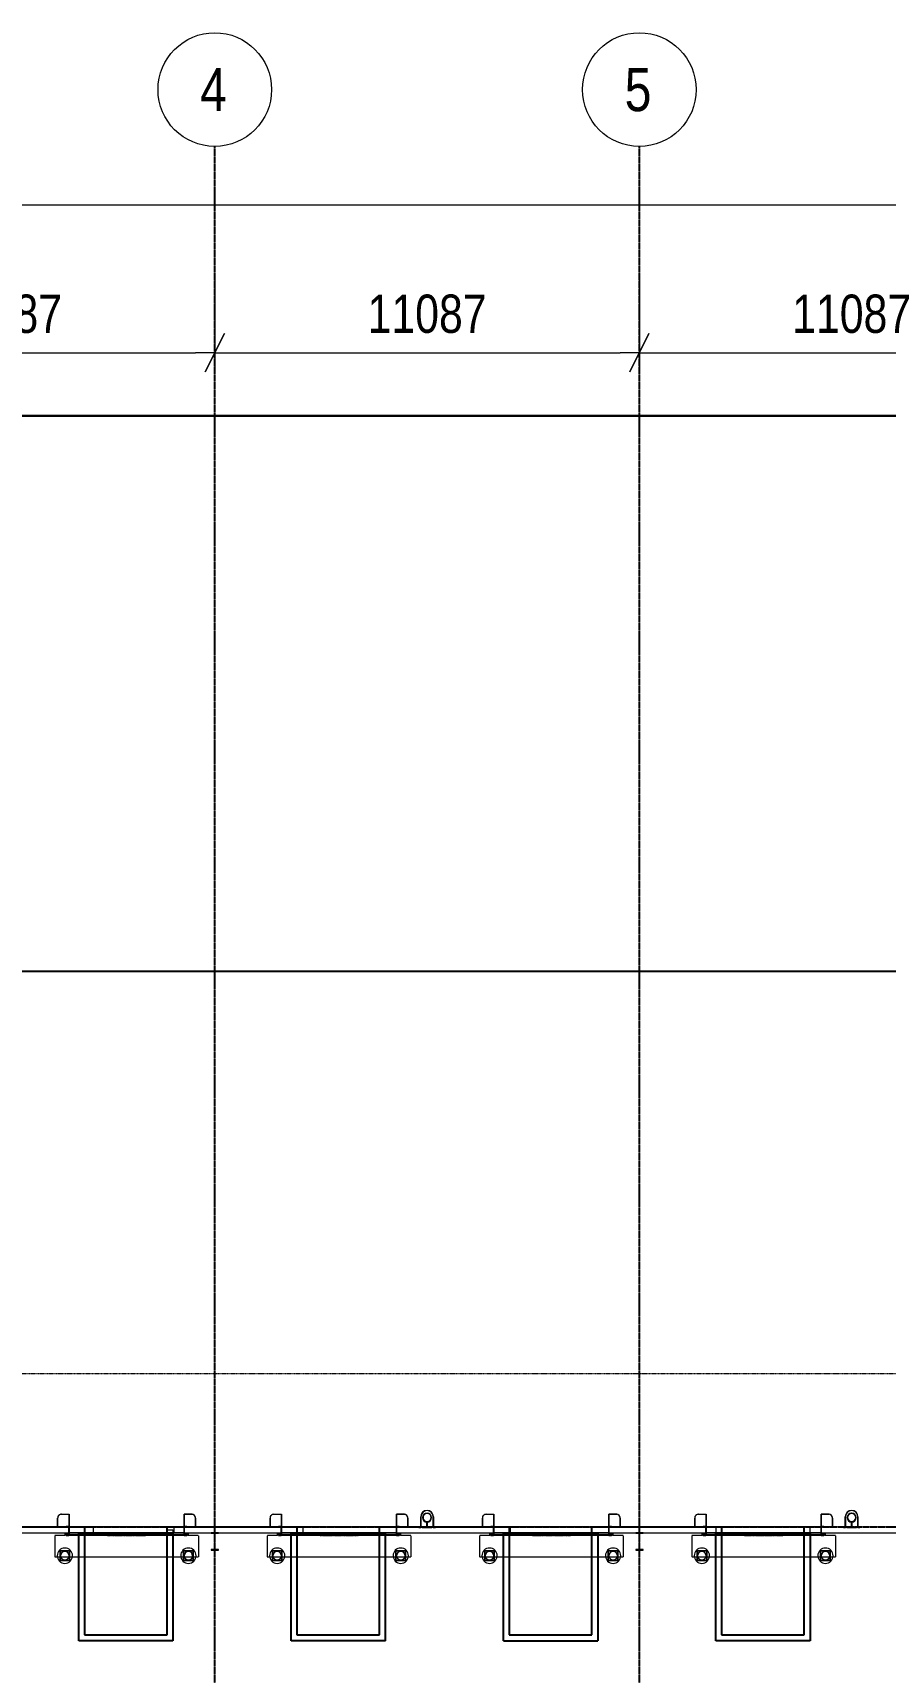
# Model space of a CAD drawing. Header units: millimetres. Extents: x -637480 to 299894, y -125373 to 39000.
# Drawn here: x 27282 to 49542, y -3792 to 38995 of the extents above; entities that cross this region are included whole.
import ezdxf
from ezdxf.enums import TextEntityAlignment as Align

# ---------------------------------------------------------------- set-up
doc = ezdxf.new("R2010")
doc.units = ezdxf.units.MM
for name, pattern in [('Xref building Toll$0$_SBA Dash - Loose', [5, 3, -2]), ('Xref building Toll$0$_SBA Dash - Tight', [1.6, 1, -0.6]), ('Xref building Toll$0$CENTER', [7, 4, -1, 1, -1]), ('Xref building Toll$0$Grid Line', [22.225, 12.7, -3.175, 3.175, -3.175])]:
    doc.linetypes.add(name, pattern=pattern)
for name, color, linetype, lineweight in [('AM_BOR', 4, 'Continuous', 25), ('Xref building Toll$0$A-DETL', 90, 'Continuous', 9), ('Xref building Toll$0$A-DOOR', 31, 'Continuous', 9), ('Xref building Toll$0$A-DOOR-FRAM', 31, 'Continuous', 9), ('Xref building Toll$0$A-FLOR', 192, 'Continuous', 25), ('Xref building Toll$0$A-GENM', 13, 'Continuous', 9), ('Xref building Toll$0$A-WALL', 113, 'Continuous', 9), ('Xref building Toll$0$annotation - dimensions', 7, 'Continuous', 0), ('Xref building Toll$0$annotation - text', 7, 'Continuous', 0), ('Xref building Toll$0$P-PIPE', 3, 'Continuous', 9), ('Xref building Toll$0$S-COLS', 52, 'Continuous', 9)]:
    doc.layers.add(name, color=color, linetype=linetype, lineweight=lineweight)
doc.layers.add('Xref building Toll$0$S-GRID', color=8, linetype='Continuous')
doc.styles.add('Xref building Toll$0$1 200 sub headings', font='arial.ttf', dxfattribs={"width": 0.821429, "height": 560})
doc.styles.add('Xref building Toll$0$1 500 general', font='arial.ttf', dxfattribs={"width": 0.870588, "height": 850})
doc.styles.add('Xref building Toll$0$1 500 general_0', font='arial.ttf', dxfattribs={"width": 0.870588})
doc.dimstyles.new('Xref building Toll$0$1 500', dxfattribs={"dimtxt": 850, "dimasz": 425, "dimexe": 425, "dimexo": 0.0625, "dimgap": 425, "dimtad": 1, "dimdec": 0, "dimzin": 11, "dimdsep": 46, "dimtxsty": 'Xref building Toll$0$1 500 general', "dimblk": 'Xref building Toll$0$_Oblique_2.0', "dimcen": 0.09, "dimclrd": 256, "dimclre": 256, "dimadec": 4, "dimazin": 3, "dimtfac": 1, "dimtdec": 0, "dimtmove": 2, "dimatfit": 1, "dimldrblk": 'Xref building Toll$0$TerminatorOpen_2.0', "dimfxl": 1700, "dimfxlon": 1, "dimfrac": 2, "dimtolj": 1, "dimtzin": 11, "dimlwd": 0, "dimlwe": 0, "dimarcsym": 0})

# ---------------------------------------------------------------- blocks, each defined once
blk = doc.blocks.new('*U186')
at = {"layer": 'Xref building Toll$0$annotation - text', "linetype": 'Continuous', "lineweight": 13}
blk.add_circle((0, 0), 0.732, dxfattribs=at)
at = {"layer": 'Xref building Toll$0$annotation - text', "style": 'Xref building Toll$0$1 200 sub headings', "width": 0.8}
blk.add_text('4', height=0.556, dxfattribs=at).set_placement((-0.017, 0), align=Align.MIDDLE_CENTER)
blk = doc.blocks.new('*U187')
at = {"layer": 'Xref building Toll$0$annotation - text', "linetype": 'Continuous', "lineweight": 13}
blk.add_circle((0, 0), 0.732, dxfattribs=at)
at = {"layer": 'Xref building Toll$0$annotation - text', "style": 'Xref building Toll$0$1 200 sub headings', "width": 0.8}
blk.add_text('5', height=0.556, dxfattribs=at).set_placement((-0.017, 0), align=Align.MIDDLE_CENTER)
blk = doc.blocks.new('Xref building Toll$0$_Oblique_2.0')
at = {"color": 0, "linetype": 'ByBlock', "lineweight": -2}
for p, q in [((0.5, 1), (-0.5, -1)), ((0, 0), (-1, 0))]:
    blk.add_line(p, q, dxfattribs=at)
blk = doc.blocks.new('*D240')
at = {"layer": 'Defpoints', "color": 0, "linetype": 'Continuous', "transparency": 16777216}
for p in [(-302993, 270238), (-32993, 270161), (-32993, 269803)]:
    blk.add_point(p, dxfattribs=at)
at = {"layer": 'Xref building Toll$0$annotation - dimensions', "linetype": 'Continuous', "lineweight": 0, "transparency": 16777216}
for p, q in [((-302993, 270238), (-302993, 269303)), ((-32993, 270160), (-32993, 269303)), ((-302493, 269803), (-33493, 269803))]:
    blk.add_line(p, q, dxfattribs=at)
at = {"layer": 'Xref building Toll$0$annotation - dimensions', "linetype": 'Continuous', "lineweight": 0, "transparency": 16777216, "xscale": 500, "yscale": 500, "zscale": 500, "rotation": 180}
blk.add_blockref('Xref building Toll$0$_Oblique_2.0', (-302993, 269803), dxfattribs=at)
at = {"layer": 'Xref building Toll$0$annotation - dimensions', "linetype": 'Continuous', "lineweight": 0, "transparency": 16777216, "xscale": 500, "yscale": 500, "zscale": 500}
blk.add_blockref('Xref building Toll$0$_Oblique_2.0', (-32993, 269803), dxfattribs=at)
at = {"layer": 'Xref building Toll$0$annotation - dimensions', "color": 0, "linetype": 'Continuous', "lineweight": 0, "transparency": 16777216, "insert": (-167993, 270814), "char_height": 1000, "attachment_point": 5, "style": 'Xref building Toll$0$1 500 general_0'}
blk.add_mtext('\\A1;\\H1x;\\W0.8;270000', dxfattribs=at)
blk = doc.blocks.new('Xref building Toll$0$TerminatorOpen_2.0')
at = {"color": 0, "linetype": 'ByBlock', "lineweight": -2}
for q in [(-1, 1), (-1, 0), (-1, -1)]:
    blk.add_line((0, 0), q, dxfattribs=at)
blk = doc.blocks.new('*D243')
at = {"layer": 'Defpoints', "color": 0, "linetype": 'Continuous', "transparency": 16777216}
for p in [(-282045, 271330), (-270958, 271330), (-270958, 265945)]:
    blk.add_point(p, dxfattribs=at)
at = {"layer": 'Xref building Toll$0$annotation - dimensions', "linetype": 'Continuous', "lineweight": 0, "transparency": 16777216}
for p, q in [((-282045, 267945), (-282045, 265445)), ((-270958, 267945), (-270958, 265445)), ((-281545, 265945), (-271458, 265945))]:
    blk.add_line(p, q, dxfattribs=at)
at = {"layer": 'Xref building Toll$0$annotation - dimensions', "linetype": 'Continuous', "lineweight": 0, "transparency": 16777216, "xscale": 500, "yscale": 500, "zscale": 500, "rotation": 180}
blk.add_blockref('Xref building Toll$0$_Oblique_2.0', (-282045, 265945), dxfattribs=at)
at = {"layer": 'Xref building Toll$0$annotation - dimensions', "linetype": 'Continuous', "lineweight": 0, "transparency": 16777216, "xscale": 500, "yscale": 500, "zscale": 500}
blk.add_blockref('Xref building Toll$0$_Oblique_2.0', (-270958, 265945), dxfattribs=at)
at = {"layer": 'Xref building Toll$0$annotation - dimensions', "color": 0, "linetype": 'Continuous', "lineweight": 0, "transparency": 16777216, "insert": (-276501, 266955), "char_height": 1000, "attachment_point": 5, "style": 'Xref building Toll$0$1 500 general_0'}
blk.add_mtext('\\A1;\\H1x;\\W0.8;11087', dxfattribs=at)
blk = doc.blocks.new('*D244')
at = {"layer": 'Defpoints', "color": 0, "linetype": 'Continuous', "transparency": 16777216}
for p in [(-270958, 271330), (-259871, 271330), (-259871, 265945)]:
    blk.add_point(p, dxfattribs=at)
at = {"layer": 'Xref building Toll$0$annotation - dimensions', "linetype": 'Continuous', "lineweight": 0, "transparency": 16777216}
for p, q in [((-270958, 267945), (-270958, 265445)), ((-259871, 267945), (-259871, 265445)), ((-270458, 265945), (-260371, 265945))]:
    blk.add_line(p, q, dxfattribs=at)
at = {"layer": 'Xref building Toll$0$annotation - dimensions', "linetype": 'Continuous', "lineweight": 0, "transparency": 16777216, "xscale": 500, "yscale": 500, "zscale": 500, "rotation": 180}
blk.add_blockref('Xref building Toll$0$_Oblique_2.0', (-270958, 265945), dxfattribs=at)
at = {"layer": 'Xref building Toll$0$annotation - dimensions', "linetype": 'Continuous', "lineweight": 0, "transparency": 16777216, "xscale": 500, "yscale": 500, "zscale": 500}
blk.add_blockref('Xref building Toll$0$_Oblique_2.0', (-259871, 265945), dxfattribs=at)
at = {"layer": 'Xref building Toll$0$annotation - dimensions', "color": 0, "linetype": 'Continuous', "lineweight": 0, "transparency": 16777216, "insert": (-265414, 266955), "char_height": 1000, "attachment_point": 5, "style": 'Xref building Toll$0$1 500 general_0'}
blk.add_mtext('\\A1;\\H1x;\\W0.8;11087', dxfattribs=at)
blk = doc.blocks.new('*D245')
at = {"layer": 'Defpoints', "color": 0, "linetype": 'Continuous', "transparency": 16777216}
for p in [(-259871, 271330), (-248784, 271330), (-248784, 265945)]:
    blk.add_point(p, dxfattribs=at)
at = {"layer": 'Xref building Toll$0$annotation - dimensions', "linetype": 'Continuous', "lineweight": 0, "transparency": 16777216}
for p, q in [((-259871, 267945), (-259871, 265445)), ((-248784, 267945), (-248784, 265445)), ((-259371, 265945), (-249284, 265945))]:
    blk.add_line(p, q, dxfattribs=at)
at = {"layer": 'Xref building Toll$0$annotation - dimensions', "linetype": 'Continuous', "lineweight": 0, "transparency": 16777216, "xscale": 500, "yscale": 500, "zscale": 500, "rotation": 180}
blk.add_blockref('Xref building Toll$0$_Oblique_2.0', (-259871, 265945), dxfattribs=at)
at = {"layer": 'Xref building Toll$0$annotation - dimensions', "linetype": 'Continuous', "lineweight": 0, "transparency": 16777216, "xscale": 500, "yscale": 500, "zscale": 500}
blk.add_blockref('Xref building Toll$0$_Oblique_2.0', (-248784, 265945), dxfattribs=at)
at = {"layer": 'Xref building Toll$0$annotation - dimensions', "color": 0, "linetype": 'Continuous', "lineweight": 0, "transparency": 16777216, "insert": (-254327, 266955), "char_height": 1000, "attachment_point": 5, "style": 'Xref building Toll$0$1 500 general_0'}
blk.add_mtext('\\A1;\\H1x;\\W0.8;11087', dxfattribs=at)
blk = doc.blocks.new('Xref building Toll$0$_SBA ROLLER LVDoor_C Clip At Side - 3000W x 3600H-1588130-MASTER GROUND FLOOR')
at = {"layer": 'Xref building Toll$0$A-DOOR', "linetype": 'Xref building Toll$0$_SBA Dash - Tight'}
for p, q in [((-1875, 147), (-1875, 717)), ((-1875, 717), (1875, 717)), ((1875, 147), (1875, 717)), ((-1875, 147), (-1600, 147)), ((1600, 147), (1875, 147))]:
    blk.add_line(p, q, dxfattribs=at)
at = {"layer": 'Xref building Toll$0$A-DOOR'}
for p, q in [((-1625, 118), (-1580, 118)), ((-1625, 113), (-1625, 118)), ((-1625, 118), (-1625, 113)), ((-1580, 118), (-1625, 118)), ((-1625, 118), (-1625, 118)), ((-1575, 113), (-1625, 113)), ((-1625, 113), (-1575, 113)), ((-1625, 113), (-1625, 113)), ((-1580, 138), (-1575, 138)), ((-1580, 118), (-1580, 138)), ((-1580, 138), (-1580, 118)), ((-1575, 138), (-1580, 138)), ((-1580, 138), (-1580, 138)), ((-1580, 118), (-1580, 118)), ((-1575, 138), (-1575, 113)), ((-1575, 113), (-1575, 138)), ((-1575, 138), (-1575, 138)), ((-1575, 113), (-1500, 113)), ((-1575, 101), (-1575, 113)), ((-1575, 113), (-1575, 101)), ((-1500, 113), (-1575, 113)), ((-1575, 113), (-1575, 113)), ((-1575, 113), (-1575, 113)), ((-1518, 101), (-1575, 101)), ((-1575, 101), (-1518, 101)), ((-1575, 101), (-1575, 101)), ((-1568, 147), (1568, 147)), ((-1568, 117), (-1568, 147)), ((1568, 117), (-1568, 117)), ((-1506, -63), (-1506, 89)), ((-1506, 89), (-1506, -63)), ((-1500, 113), (-1500, -87)), ((-1500, -87), (-1500, 113)), ((-1500, 113), (-1500, 113)), ((1500, 113), (1575, 113)), ((1500, -87), (1500, 113)), ((1500, 113), (1500, -87)), ((1575, 113), (1500, 113)), ((1500, 113), (1500, 113)), ((1506, 89), (1506, -63)), ((1506, -63), (1506, 89)), ((1575, 101), (1518, 101)), ((1518, 101), (1575, 101)), ((1568, 147), (1568, 117)), ((1575, 138), (1580, 138)), ((1575, 113), (1575, 138)), ((1575, 138), (1575, 113)), ((1580, 138), (1575, 138)), ((1575, 138), (1575, 138)), ((1575, 113), (1575, 101)), ((1575, 101), (1575, 113)), ((1575, 113), (1575, 113)), ((1625, 113), (1575, 113)), ((1575, 113), (1625, 113)), ((1575, 113), (1575, 113)), ((1575, 101), (1575, 101)), ((1580, 138), (1580, 118)), ((1580, 118), (1580, 138)), ((1580, 138), (1580, 138)), ((1580, 118), (1625, 118)), ((1625, 118), (1580, 118)), ((1580, 118), (1580, 118)), ((1625, 118), (1625, 113)), ((1625, 113), (1625, 118)), ((1625, 118), (1625, 118)), ((1625, 113), (1625, 113)), ((-1575, -75), (-1518, -75)), ((-1575, -87), (-1575, -75)), ((-1575, -75), (-1575, -87)), ((-1518, -75), (-1575, -75)), ((-1575, -75), (-1575, -75)), ((-1500, -87), (-1575, -87)), ((-1575, -87), (-1500, -87)), ((-1575, -87), (-1575, -87)), ((-1500, -87), (-1500, -87)), ((1575, -87), (1500, -87)), ((1500, -87), (1575, -87)), ((1500, -87), (1500, -87)), ((1518, -75), (1575, -75)), ((1575, -75), (1518, -75)), ((1575, -75), (1575, -87)), ((1575, -87), (1575, -75)), ((1575, -75), (1575, -75)), ((1575, -87), (1575, -87))]:
    blk.add_line(p, q, dxfattribs=at)
at = {"layer": 'Xref building Toll$0$A-DOOR', "linetype": 'Xref building Toll$0$CENTER'}
for p, q in [((-501, 147), (0, 147)), ((0, 147), (-501, 147)), ((501, 147), (0, 147)), ((501, 147), (0, 147)), ((-1800, -75), (-1500, -75)), ((-1800, -305), (-1800, -75)), ((-1800, -75), (-1800, -75)), ((-1800, -75), (1800, -75)), ((-1500, -75), (-1800, -75)), ((-1500, -405), (-1700, -405)), ((-1500, -75), (-1500, -405)), ((1500, -405), (1500, -75)), ((1500, -75), (1800, -75)), ((1800, -75), (1500, -75)), ((1700, -405), (1500, -405)), ((1800, -75), (1800, -305)), ((1800, -75), (1800, -75))]:
    blk.add_line(p, q, dxfattribs=at)
at = {"layer": 'Xref building Toll$0$A-DOOR'}
for centre, start, end in [((-1518, 89), 360, 90), ((-1518, 89), 360, 90), ((1518, 89), 90, 180), ((1518, 89), 90, 180), ((-1518, -63), 270, 360), ((-1518, -63), 270, 360), ((1518, -63), 180, 270), ((1518, -63), 180, 270)]:
    blk.add_arc(centre, 12, start, end, dxfattribs=at)
at = {"layer": 'Xref building Toll$0$A-DOOR', "linetype": 'Xref building Toll$0$CENTER'}
for centre, start, end in [((-1700, -305), 180, 270), ((1700, -305), 270, 0)]:
    blk.add_arc(centre, 100, start, end, dxfattribs=at)
at = {"layer": 'Xref building Toll$0$A-DOOR-FRAM', "lineweight": 18}
for p, q in [((-1575, 151), (-1505, 151)), ((-1575, 113), (-1575, 151)), ((-1505, 113), (-1575, 113)), ((-1573, 149), (-1573, 115)), ((-1505, 149), (-1573, 149)), ((-1573, 115), (-1505, 115)), ((-1505, 151), (-1505, 149)), ((-1505, 115), (-1505, 113)), ((1505, 151), (1575, 151)), ((1505, 149), (1505, 151)), ((1573, 149), (1505, 149)), ((1505, 115), (1573, 115)), ((1505, 113), (1505, 115)), ((1575, 113), (1505, 113)), ((1573, 115), (1573, 149)), ((1575, 151), (1575, 113)), ((-1800, -75), (-1500, -75)), ((-1800, -305), (-1800, -75)), ((-1500, -405), (-1700, -405)), ((-1500, -75), (-1500, -405)), ((1500, -75), (1800, -75)), ((1500, -405), (1500, -75)), ((1700, -405), (1500, -405)), ((1800, -75), (1800, -305))]:
    blk.add_line(p, q, dxfattribs=at)
at = {"layer": 'Xref building Toll$0$A-DOOR-FRAM'}
for p, q in [((-1575, 151), (-1575, 113)), ((-1505, 151), (-1575, 151)), ((-1575, 151), (-1575, 151)), ((-1575, 113), (-1505, 113)), ((-1575, 113), (-1575, 113)), ((-1573, 149), (-1505, 149)), ((-1573, 115), (-1573, 149)), ((-1573, 149), (-1573, 149)), ((-1505, 115), (-1573, 115)), ((-1573, 115), (-1573, 115)), ((-1505, 149), (-1505, 151)), ((-1505, 151), (-1505, 151)), ((-1505, 149), (-1505, 149)), ((-1505, 113), (-1505, 115)), ((-1505, 115), (-1505, 115)), ((-1505, 113), (-1505, 113)), ((1505, 151), (1505, 149)), ((1575, 151), (1505, 151)), ((1505, 151), (1505, 151)), ((1505, 149), (1573, 149)), ((1505, 149), (1505, 149)), ((1505, 115), (1505, 113)), ((1573, 115), (1505, 115)), ((1505, 115), (1505, 115)), ((1505, 113), (1575, 113)), ((1505, 113), (1505, 113)), ((1573, 149), (1573, 115)), ((1573, 149), (1573, 149)), ((1573, 115), (1573, 115)), ((1575, 113), (1575, 151)), ((1575, 151), (1575, 151)), ((1575, 113), (1575, 113)), ((-1500, -75), (-1800, -75)), ((-1800, -75), (-1800, -305)), ((-1800, -75), (-1800, -75)), ((-1700, -405), (-1500, -405)), ((-1562, -75), (-1562, -75)), ((1562, -75), (-1562, -75)), ((-1500, -405), (-1500, -75)), ((-1500, -75), (-1500, -75)), ((-1500, -405), (-1500, -405)), ((1500, -75), (1500, -75)), ((1500, -75), (1500, -405)), ((1500, -75), (1800, -75)), ((1700, -405), (1500, -405)), ((1500, -405), (1500, -405)), ((1562, -75), (1562, -75)), ((1800, -305), (1800, -75)), ((1800, -75), (1800, -75))]:
    blk.add_line(p, q, dxfattribs=at)
at = {"layer": 'Xref building Toll$0$A-DOOR-FRAM', "lineweight": 18}
for centre, start, end in [((-1700, -305), 180, 270), ((1700, -305), 270, 0)]:
    blk.add_arc(centre, 100, start, end, dxfattribs=at)
at = {"layer": 'Xref building Toll$0$A-DOOR-FRAM'}
for centre, start, end in [((-1700, -305), 180, 270), ((1700, -305), 270, 0)]:
    blk.add_arc(centre, 100, start, end, dxfattribs=at)
blk = doc.blocks.new('Xref building Toll$0$Removable - Bollard Cast-In - 165 Bollard 1200 high - B2-623364-MASTER GROUND FLOOR')
at = {"layer": 'Xref building Toll$0$A-GENM'}
for p, q in [((122, 187), (-128, 187)), ((-128, 187), (-128, -63)), ((-128, -63), (-128, 187)), ((-128, 187), (122, 187)), ((-128, 187), (-128, 187)), ((122, -63), (122, 187)), ((122, 187), (122, -63)), ((122, 187), (122, 187)), ((-128, -63), (122, -63)), ((122, -63), (-128, -63)), ((-128, -63), (-128, -63)), ((122, -63), (122, -63))]:
    blk.add_line(p, q, dxfattribs=at)
for radius, start, end in [(200, 360, 180), (200, 0, 180), (200, 360, 180), (200, 0, 180), (200, 180, 360), (200, 180, 360), (200, 180, 360), (200, 180, 360), (113, 360, 180), (112, 0, 180), (113, 180, 360), (112, 180, 360)]:
    blk.add_arc((-3, 62), radius, start, end, dxfattribs=at)
blk = doc.blocks.new('Xref building Toll$0$UB-Universal Beam-Column - C1_5_460UB67-1338434-MASTER GROUND FLOOR')
at = {"layer": 'Xref building Toll$0$S-COLS', "lineweight": 18}
for p, q in [((95, 227), (-95, 227)), ((-95, 227), (-95, 214.3)), ((-95, 214.3), (-15.65, 214.3)), ((-4.25, 202.9), (-4.25, -202.9)), ((4.25, -202.9), (4.25, 202.9)), ((15.65, 214.3), (95, 214.3)), ((95, 214.3), (95, 227)), ((-15.65, -214.3), (-95, -214.3)), ((-95, -214.3), (-95, -227)), ((-95, -227), (95, -227)), ((95, -214.3), (15.65, -214.3)), ((95, -227), (95, -214.3))]:
    blk.add_line(p, q, dxfattribs=at)
at = {"layer": 'Xref building Toll$0$S-COLS'}
for p, q in [((-95, 227), (-95, 227)), ((-95, 214.3), (-95, 214.3)), ((95, 227), (95, 227)), ((95, 214.3), (95, 214.3)), ((-95, -214.3), (-95, -214.3)), ((-95, -227), (-95, -227)), ((95, -214.3), (95, -214.3)), ((95, -227), (95, -227))]:
    blk.add_line(p, q, dxfattribs=at)
at = {"layer": 'Xref building Toll$0$S-COLS', "lineweight": 18}
for centre, start, end in [((-15.65, 202.9), 0, 90), ((15.65, 202.9), 90, 180), ((-15.65, -202.9), 270, 0), ((15.65, -202.9), 180, 270)]:
    blk.add_arc(centre, 11.4, start, end, dxfattribs=at)
blk = doc.blocks.new('Xref building Toll$0$DWP_Downpipe - 225mm-1784091-MASTER GROUND FLOOR')
at = {"layer": 'Xref building Toll$0$P-PIPE'}
for radius, start, end in [(113, 0, 180), (112, 0, 180), (113, 180, 360), (112, 180, 0), (107, 0, 180), (108, 360, 180), (107, 180, 360), (108, 180, 360)]:
    blk.add_arc((-34, -236), radius, start, end, dxfattribs=at)
blk = doc.blocks.new('Xref building Toll$0$IVS-GM-DownPipe Cover - DP 225mm-625296-MASTER GROUND FLOOR')
at = {"layer": 'Xref building Toll$0$A-GENM'}
for p, q in [((-165.5, 0), (-165.5, -272)), ((-165.5, -272), (-165.5, 0)), ((-162.5, -275), (-162.5, 0)), ((-162.5, 0), (-162.5, -275)), ((162.5, 0), (162.5, -275)), ((162.5, -275), (162.5, 0)), ((-165.5, -272), (-215.5, -272)), ((-215.5, -272), (-215.5, -275)), ((-215.5, -275), (-215.5, -272)), ((-215.5, -272), (-165.5, -272)), ((-215.5, -272), (-215.5, -272)), ((-215.5, -275), (-162.5, -275)), ((-162.5, -275), (-215.5, -275)), ((-215.5, -275), (-215.5, -275)), ((-165.5, -272), (-165.5, -272)), ((-162.5, -275), (-162.5, -275)), ((162.5, -275), (215.5, -275)), ((215.5, -275), (162.5, -275)), ((162.5, -275), (162.5, -275)), ((165.5, -272), (165.5, 0)), ((165.5, 0), (165.5, -272)), ((215.5, -272), (165.5, -272)), ((165.5, -272), (215.5, -272)), ((165.5, -272), (165.5, -272)), ((215.5, -275), (215.5, -272)), ((215.5, -272), (215.5, -275)), ((215.5, -272), (215.5, -272)), ((215.5, -275), (215.5, -275))]:
    blk.add_line(p, q, dxfattribs=at)
for radius, start in [(165.5, 360), (165.5, 0), (162.5, 0), (162.5, 0)]:
    blk.add_arc((0, 0), radius, start, 180, dxfattribs=at)
blk = doc.blocks.new('Xref building Toll$0$DPS_Downpipe Clamp - D225-1271529-MASTER GROUND FLOOR')
at = {"layer": 'Xref building Toll$0$A-GENM'}
for p, q in [((-3, -251), (-125, -251)), ((-125, -251), (-125, -256)), ((-125, -256), (-125, -251)), ((-125, -251), (-3, -251)), ((-125, -251), (-125, -251)), ((-125, -256), (125, -256)), ((125, -256), (-125, -256)), ((-125, -256), (-125, -256)), ((-3, -117), (-3, -251)), ((-3, -251), (-3, -117)), ((-3, -117), (-3, -117)), ((-3, -251), (-3, -251)), ((3, -251), (3, -117)), ((3, -117), (3, -251)), ((3, -117), (3, -117)), ((125, -251), (3, -251)), ((3, -251), (125, -251)), ((3, -251), (3, -251)), ((125, -256), (125, -251)), ((125, -251), (125, -256)), ((125, -251), (125, -251)), ((125, -256), (125, -256))]:
    blk.add_line(p, q, dxfattribs=at)
for radius, start, end in [(118, 271.2192, 268.7808), (118, 271.2192, 268.7808), (113, 360, 180), (113, 180, 360), (112, 0, 180), (112, 180, 360)]:
    blk.add_arc((0, 0), radius, start, end, dxfattribs=at)
blk = doc.blocks.new('Xref building Toll$0$Toll Grids')
at = {"layer": 'Xref building Toll$0$S-GRID', "linetype": 'Xref building Toll$0$Grid Line'}
for p, q in [((32035, -125373.3), (32035, 36031.5)), ((43122, -125373.3), (43122, 36031.5)), ((-9195.8, 0), (280997.7, 0))]:
    blk.add_line(p, q, dxfattribs=at)
at = {"layer": 'Xref building Toll$0$annotation - text', "xscale": 2025, "yscale": 2025, "zscale": 2025}
for name, p in [('*U186', (32035, 37513.4)), ('*U187', (43122, 37513.4))]:
    blk.add_blockref(name, p, dxfattribs=at)
at = {"layer": 'Xref building Toll$0$annotation - dimensions', "linetype": 'Continuous', "lineweight": 0}
for base, p1, p2, picture, middle in [((270000, 34504.6), (0, 34939.4), (270000, 34861.8), '*D240', (135000, 35515.1)), ((32035, 30645.8), (20948, 36031.5), (32035, 36031.5), '*D243', (26491.5, 31656.4)), ((43122, 30645.8), (32035, 36031.5), (43122, 36031.5), '*D244', (37578.5, 31656.4)), ((54209, 30645.8), (43122, 36031.5), (54209, 36031.5), '*D245', (48665.5, 31656.4))]:
    dim = blk.add_linear_dim(base=base, p1=p1, p2=p2, text='\\H1x;\\W0.8;<>', dimstyle='Xref building Toll$0$1 500', override={"dimtxt": 1000, "dimasz": 500, "dimexe": 500, "dimgap": 500, "dimtxsty": 'Xref building Toll$0$1 500 general_0', "dimatfit": 3, "dimfxl": 2000}, dxfattribs=at)
    dim.commit()
    dim.dimension.update_dxf_attribs({"geometry": picture, "text_midpoint": middle, "insert": (302992.6, -235298.7)})
blk = doc.blocks.new('Xref building Toll')
at = {"layer": 'Xref building Toll$0$A-DETL', "linetype": 'Xref building Toll$0$_SBA Dash - Loose'}
blk.add_line((0, 4000), (54509, 4000), dxfattribs=at)
at = {"layer": 'Xref building Toll$0$A-FLOR'}
for p, q in [((0, 29000), (60384, 29000)), ((60384, 29000), (150, 29000)), ((54384, 14500), (0, 14500)), ((25247.8, 0), (28633.3, 0)), ((28483.3, -150), (30943.3, -150)), ((28483.3, -2970), (28483.3, -150)), ((28633.3, 0), (28633.3, -2820)), ((30793.3, -2820), (30793.3, 0)), ((30793.3, 0), (34178.5, 0)), ((30943.3, -150), (30943.3, -2970)), ((34028.5, -150), (36488.5, -150)), ((34028.5, -2970), (34028.5, -150)), ((34178.5, 0), (34178.5, -2820)), ((36338.5, -2820), (36338.5, 0)), ((36338.5, 0), (39723.5, 0)), ((36488.5, -2970), (36488.5, -150)), ((39573.5, -150), (42033.5, -150)), ((39573.5, -2970), (39573.5, -150)), ((39723.5, 0), (39723.5, -2820)), ((41883.5, -2820), (41883.5, 0)), ((41883.5, 0), (45268.5, 0)), ((42033.5, -150), (42033.5, -2970)), ((45118.5, -150), (47578.5, -150)), ((45118.5, -2970), (45118.5, -150)), ((45268.5, 0), (45268.5, -2820)), ((47428.5, -2820), (47428.5, 0)), ((47578.5, -150), (47578.5, -2970)), ((30943.3, -2970), (28483.3, -2970)), ((28633.3, -2820), (30793.3, -2820)), ((36488.5, -2970), (34028.5, -2970)), ((34178.5, -2820), (36338.5, -2820)), ((39573.5, -2970), (42033.5, -2970)), ((39723.5, -2820), (41883.5, -2820)), ((47578.5, -2970), (45118.5, -2970)), ((45268.5, -2820), (47428.5, -2820))]:
    blk.add_line(p, q, dxfattribs=at)
at = {"layer": 'Xref building Toll$0$A-WALL', "lineweight": 18}
for p, q in [((25692, -150), (28225.5, -150)), ((28225.5, -150), (28225.5, 0)), ((31237.5, 0), (31237.5, -150)), ((31237.5, -150), (33770.7, -150)), ((33770.7, -150), (33770.7, 0)), ((36782.7, 0), (36782.7, -150)), ((36782.7, -150), (39315.7, -150)), ((39315.7, -150), (39315.7, 0)), ((42327.7, 0), (42327.7, -150)), ((42327.7, -150), (44860.7, -150)), ((44860.7, -150), (44860.7, 0)), ((47872.7, 0), (47872.7, -150)), ((47872.7, -150), (50405.7, -150))]:
    blk.add_line(p, q, dxfattribs=at)
at = {"layer": 'Xref building Toll$0$A-WALL'}
for p, q in [((31237.5, -150), (28225.5, -150)), ((28867.6, -150), (28867.6, 0)), ((30793.3, -75), (30943.3, -75)), ((30943.3, -75), (30943.3, -150)), ((30975.8, -150), (30975.8, 0)), ((36782.7, -150), (33770.7, -150)), ((34344.2, -150), (34344.2, 0)), ((42327.7, -150), (39315.7, -150)), ((39754.2, -150), (39754.2, 0)), ((41862.4, 0), (41862.4, -150)), ((47872.7, -150), (44860.7, -150)), ((45118.5, 0), (45118.5, -150)), ((45268.5, -2820), (45268.5, 0)), ((47578.5, -150), (47578.5, 0)), ((47428.5, -2820), (45268.5, -2820))]:
    blk.add_line(p, q, dxfattribs=at)
blk.add_blockref('Xref building Toll$0$Toll Grids', (0, 0))
at = {"layer": 'Xref building Toll$0$A-DOOR', "rotation": 180}
for p in [(29731.5, -75), (35276.7, -75), (40821.7, -75), (46366.7, -75)]:
    blk.add_blockref('Xref building Toll$0$_SBA ROLLER LVDoor_C Clip At Side - 3000W x 3600H-1588130-MASTER GROUND FLOOR', p, dxfattribs=at)
at = {"layer": 'Xref building Toll$0$A-GENM'}
for name, p in [('Xref building Toll$0$IVS-GM-DownPipe Cover - DP 225mm-625296-MASTER GROUND FLOOR', (37578.5, 263.8)), ('Xref building Toll$0$IVS-GM-DownPipe Cover - DP 225mm-625296-MASTER GROUND FLOOR', (48665.5, 263.8)), ('Xref building Toll$0$DPS_Downpipe Clamp - D225-1271529-MASTER GROUND FLOOR', (37578.5, 244.5)), ('Xref building Toll$0$DPS_Downpipe Clamp - D225-1271529-MASTER GROUND FLOOR', (48665.5, 244.5)), ('Xref building Toll$0$Removable - Bollard Cast-In - 165 Bollard 1200 high - B2-623364-MASTER GROUND FLOOR', (28122.3, -812.4)), ('Xref building Toll$0$Removable - Bollard Cast-In - 165 Bollard 1200 high - B2-623364-MASTER GROUND FLOOR', (31348, -812.4)), ('Xref building Toll$0$Removable - Bollard Cast-In - 165 Bollard 1200 high - B2-623364-MASTER GROUND FLOOR', (33667.5, -812.4)), ('Xref building Toll$0$Removable - Bollard Cast-In - 165 Bollard 1200 high - B2-623364-MASTER GROUND FLOOR', (36893.2, -812.4)), ('Xref building Toll$0$Removable - Bollard Cast-In - 165 Bollard 1200 high - B2-623364-MASTER GROUND FLOOR', (39212.5, -812.4)), ('Xref building Toll$0$Removable - Bollard Cast-In - 165 Bollard 1200 high - B2-623364-MASTER GROUND FLOOR', (42438.2, -812.4)), ('Xref building Toll$0$Removable - Bollard Cast-In - 165 Bollard 1200 high - B2-623364-MASTER GROUND FLOOR', (44757.5, -812.4)), ('Xref building Toll$0$Removable - Bollard Cast-In - 165 Bollard 1200 high - B2-623364-MASTER GROUND FLOOR', (47983.2, -812.4))]:
    blk.add_blockref(name, p, dxfattribs=at)
at = {"layer": 'Xref building Toll$0$P-PIPE', "rotation": 180}
for p in [(37545, 8.6), (48632, 8.6)]:
    blk.add_blockref('Xref building Toll$0$DWP_Downpipe - 225mm-1784091-MASTER GROUND FLOOR', p, dxfattribs=at)
at = {"layer": 'Xref building Toll$0$S-COLS'}
for p in [(32035, -377), (43122, -377)]:
    blk.add_blockref('Xref building Toll$0$UB-Universal Beam-Column - C1_5_460UB67-1338434-MASTER GROUND FLOOR', p, dxfattribs=at)

msp = doc.modelspace()

# ---------------------------------------------------------------- block references
at = {"layer": 'AM_BOR'}
msp.add_blockref('Xref building Toll', (0, 0), dxfattribs=at)

doc.saveas('drawing.dxf')
